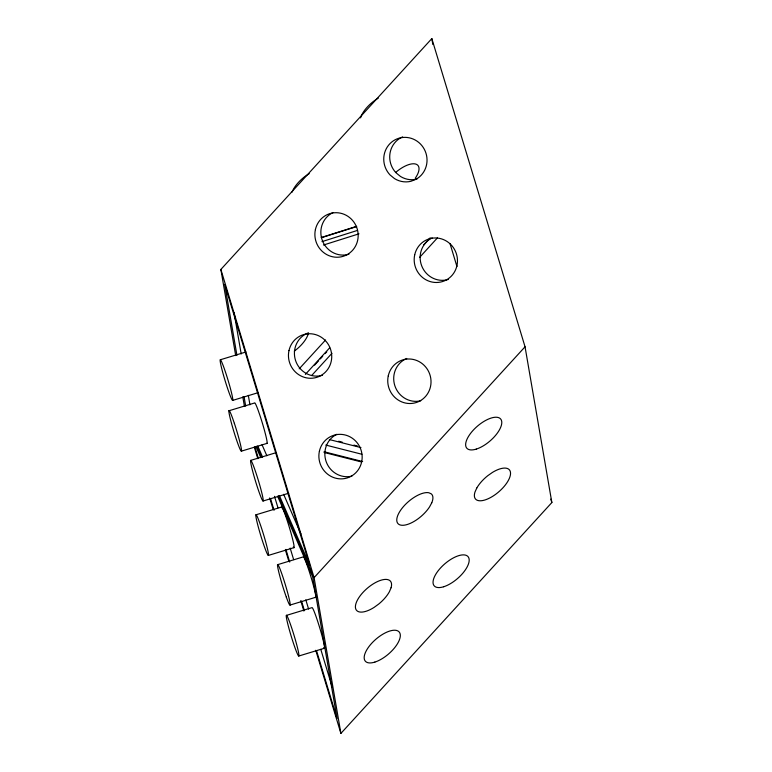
<?xml version="1.0" encoding="UTF-8"?>
<svg xmlns="http://www.w3.org/2000/svg" width="772" height="772" viewBox="0 0 772 772"><rect width="100%" height="100%" fill="white"/><g stroke="black" fill="none" stroke-linecap="round" stroke-linejoin="round"><path stroke-width="1.16" d="M235.692 355.593L220.869 269.447L431.828 38.6L525.047 346.792L551.855 502.553L340.896 733.4L315.758 650.294M299.189 368.842L325.572 339.979M305.365 374.42L329.692 347.805M423.741 244.888L430.226 237.786M314.6 365.137L318.653 360.707M320.274 358.932L322.706 356.268M325.137 353.605L326.759 351.829M311.676 375.501L331.97 353.296M419.621 257.385L437.473 237.844M525.047 346.792L314.088 577.639L340.896 733.4M321.191 237.544L356.722 226.321M321.953 237.525L356.413 226.65M321.982 241.626L357.504 230.403M323.468 245.033L358.99 233.82M220.319 359.771L245.94 351.993M232.613 400.417A21.24 1.476 73.1 0 0 224.7 369.827A21.24 1.476 73.1 0 0 222.095 370.049A21.24 1.476 73.1 0 0 232.613 400.417L258.234 392.649M228.937 410.772L254.557 402.994A21.24 1.476 73.1 0 1 258.379 410.936L259.971 415.548A21.24 1.476 73.1 0 1 264.661 431.104L265.838 435.678A21.24 1.476 73.1 0 1 266.697 443.292M241.501 451.118L267.122 443.34M250.755 460.373L276.366 452.595M263.049 501.018A21.24 1.476 73.1 0 0 255.127 470.428A21.24 1.476 73.1 0 0 252.521 470.64A21.24 1.476 73.1 0 0 263.049 501.018L288.66 493.24M256.024 514.789L281.635 507.011M268.318 555.435A21.24 1.476 73.1 0 0 260.405 524.835A21.24 1.476 73.1 0 0 257.79 525.057A21.24 1.476 73.1 0 0 268.318 555.435L293.929 547.657M277.563 564.689L303.184 556.921A21.24 1.476 73.1 0 1 311.068 577.273A21.24 1.476 73.1 0 1 315.323 597.219M290.127 605.036L315.748 597.267M286.451 615.39L312.071 607.612A21.24 1.476 73.1 0 1 320.515 630.463A21.24 1.476 73.1 0 1 323.767 647.602M298.745 656.036A21.24 1.476 73.1 0 0 290.832 625.436A21.24 1.476 73.1 0 0 288.217 625.658A21.24 1.476 73.1 0 0 298.745 656.036L324.365 648.258M338.696 441.237L342.199 442.134M353.894 445.106L357.397 445.994M329.393 439.567L360.949 447.596M325.765 445.068L361.894 454.254M324.066 451.745L362.637 461.55M324.105 452.45L361.518 461.965M262.046 444.74L266.851 455.76M283.652 494.331L300.935 533.992M257.78 446.042L262.577 457.063M279.377 495.624L309.62 565.046L224.72 284.328L236.927 355.265M256.825 446.197L261.631 457.246M278.47 495.904L314.088 577.639L220.869 269.447M255.976 446.621L260.782 457.642M277.582 496.203L312.621 576.645L337.046 718.52L316.51 650.642M550.812 499.088L551.855 502.553M450.008 243.566L456.956 266.552M274.504 496.328L277.978 507.841M290.166 548.101L293.64 559.613M305.818 599.873L308.607 609.079M320.785 649.348L332.269 687.312M254.924 447.007L258.398 458.51M270.576 498.78L274.06 510.282M285.891 549.403L289.722 562.055M301.553 601.176L304.332 610.372M254.306 447.142L257.8 458.684M269.669 497.93L273.163 509.472M285.379 549.867L288.873 561.418M300.742 600.655L303.888 611.048M431.828 38.6L432.841 44.496M234.07 312.592L241.192 353.972M248.323 395.351L249.945 404.808M244.048 396.644L245.679 406.111M242.804 396.885L244.425 406.333M420.74 400.793A22.359 21.548 70.1 0 1 394.868 385.807A22.359 21.548 70.1 0 1 406.757 358.449M322.532 375.25A22.359 21.548 70.1 0 1 295.579 360.563A22.359 21.548 70.1 0 1 308.52 332.8A21.24 9.235 -40.8 0 1 294.306 351.106M448.262 279.474A22.359 21.548 70.1 0 1 421.705 265.886A22.359 21.548 70.1 0 1 432.156 237.892M351.878 476.141A22.359 21.548 70.1 0 1 326.199 461.724A22.359 21.548 70.1 0 1 336.853 434.279M416.909 179.123A22.359 21.548 70.1 0 1 400.494 176.46L396.017 172.803A22.359 21.548 70.1 0 1 402.598 136.895M348.963 254.22A22.359 21.548 70.1 0 1 322.406 240.642A22.359 21.548 70.1 0 1 332.867 212.647M281.462 507.735A21.24 1.476 73.1 0 1 289.297 527.208A21.24 1.476 73.1 0 1 293.331 547.001M292.086 192.122A21.24 9.235 -40.8 0 1 309.205 173.652M395.737 172.388A21.24 9.235 -40.8 0 1 415.78 164.079A21.24 9.235 -40.8 0 1 415.201 178.322M360.582 117.884A21.24 9.235 -40.8 0 1 378.261 98.179M391.095 587.704L389.435 591.661A22.359 9.727 -40.8 0 1 378.714 604.051L374.063 607.419A22.359 9.727 -40.8 0 1 355.429 606.155A22.359 9.727 -40.8 0 1 376.07 582.271A22.359 9.727 -40.8 0 1 391.095 587.704M476.787 488.029L474.983 492.034A22.359 9.727 -40.8 0 0 489.313 498.201A22.359 9.727 -40.8 0 0 510.475 474.442A22.359 9.727 -40.8 0 0 492.449 472.416L487.769 475.697A22.359 9.727 -40.8 0 0 476.787 488.029M431.76 502.813L429.531 506.943A22.359 9.727 -40.8 0 1 403.052 525.288A22.359 9.727 -40.8 0 1 402.193 508.101A22.359 9.727 -40.8 0 1 428.827 492.748L431.316 493.887A22.359 9.727 -40.8 0 1 431.76 502.813M416.166 179.2L410.945 181.285A22.359 21.548 70.1 0 1 394.531 178.612L390.053 174.954A22.359 21.548 70.1 0 1 391.52 142.202A22.359 21.548 70.1 0 1 423.152 147.336A22.359 21.548 70.1 0 1 416.166 179.2M234.36 423.326L232.768 418.713A21.24 1.476 73.1 0 0 229.622 415.838A21.24 1.476 73.1 0 0 238.654 445.801A21.24 1.476 73.1 0 0 240.217 443.456L239.04 438.882A21.24 1.476 73.1 0 0 234.36 423.326M286.306 597.094L284.714 592.481A21.24 1.476 73.1 0 1 280.024 576.925L278.846 572.351A21.24 1.476 73.1 0 1 280.41 570.006A21.24 1.476 73.1 0 1 289.442 599.969A21.24 1.476 73.1 0 1 286.306 597.094M476.314 449.092A22.359 9.727 -40.8 0 0 501.694 421.329A22.359 9.727 -40.8 0 0 473.091 430.361A22.359 9.727 -40.8 0 0 476.314 449.092M443.726 586.739A22.359 9.727 -40.8 0 0 469.096 558.976A22.359 9.727 -40.8 0 0 440.494 568.009A22.359 9.727 -40.8 0 0 443.726 586.739M388.258 375.887A22.359 21.548 70.1 0 0 415.857 402.656A22.359 21.548 70.1 0 0 424.031 365.224A22.359 21.548 70.1 0 0 388.258 375.887M288.969 350.633A22.359 21.548 70.1 0 0 316.568 377.411A22.359 21.548 70.1 0 0 324.742 339.979A22.359 21.548 70.1 0 0 288.969 350.633M414.699 254.857A22.359 21.548 70.1 0 0 442.298 281.626A22.359 21.548 70.1 0 0 450.472 244.193A22.359 21.548 70.1 0 0 414.699 254.857M315.401 229.612A22.359 21.548 70.1 0 0 343 256.381A22.359 21.548 70.1 0 0 351.183 218.949A22.359 21.548 70.1 0 0 315.401 229.612M319.396 451.234A22.359 21.548 70.1 0 0 346.995 478.013A22.359 21.548 70.1 0 0 355.168 440.58A22.359 21.548 70.1 0 0 319.396 451.234M374.854 662.096A22.359 9.727 -40.8 0 0 400.234 634.333A22.359 9.727 -40.8 0 0 371.631 643.365A22.359 9.727 -40.8 0 0 374.854 662.096"/></g></svg>
